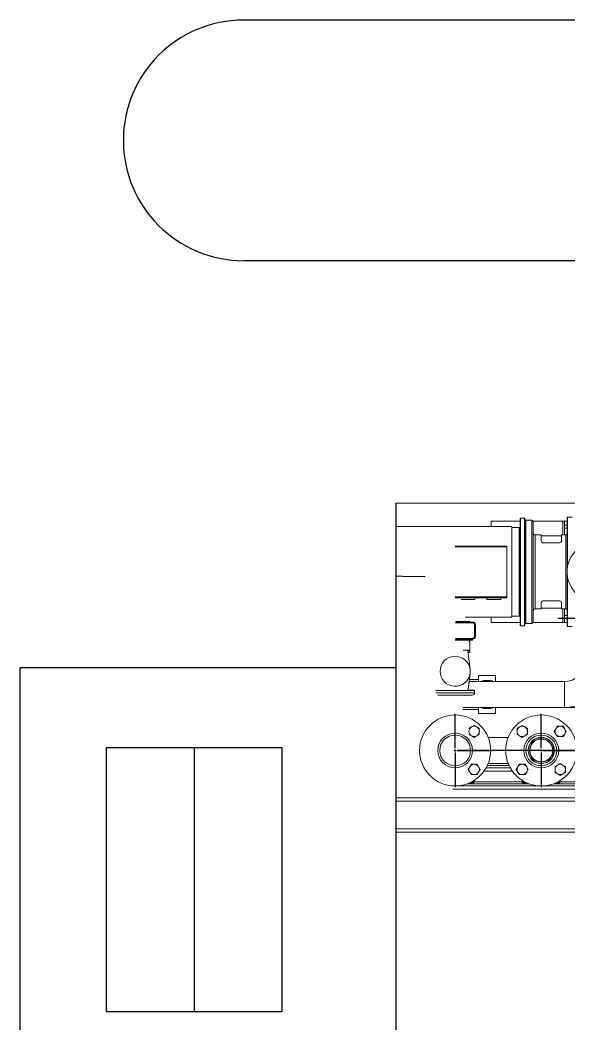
# Model space of a CAD drawing. Header units: millimetres. Extents: x -283029 to -254660, y -24907 to 10674.
# Drawn here: x -279180.2 to -279130.2, y -18384.4 to -18293 of the extents above; entities that cross this region are included whole.
import ezdxf

# ---------------------------------------------------------------- set-up
doc = ezdxf.new("R2010")
doc.units = ezdxf.units.MM
doc.header["$LTSCALE"] = 100
doc.linetypes.add('CENTERX2', pattern=[20.32, 12.7, -2.54, 2.54, -2.54])

# ---------------------------------------------------------------- blocks, each defined once
blk = doc.blocks.new('SW_CENTERMARKSYMBOL_7')
at = {"color": 0, "linetype": 'Continuous'}
for p, q in [((-20, 0.5), (-20, 8.5)), ((0, 0.5), (0, 8.5)), ((20, 0.5), (20, 8.5)), ((-20, 0), (-20.25, 0)), ((-20, 0), (-20, 0.25)), ((-20, 0), (-20, -0.25)), ((-20, 0), (-19.75, 0)), ((0, 0), (-0.25, 0)), ((0, 0), (0, 0.25)), ((0, 0), (0, -0.25)), ((0, 0), (0.25, 0)), ((0.5, 0), (8.5, 0)), ((19.5, 0), (11.5, 0)), ((20, 0), (19.75, 0)), ((20, 0), (20, 0.25)), ((20, 0), (20, -0.25)), ((20, 0), (20.25, 0)), ((-20, -0.5), (-20, -8.5)), ((0, -0.5), (0, -8.5)), ((20, -0.5), (20, -8.5))]:
    blk.add_line(p, q, dxfattribs=at)
at = {"color": 0, "linetype": 'CENTERX2'}
for p, q in [((-0.5, 0), (-19.5, 0)), ((-19.5, 0), (19.5, 0))]:
    blk.add_line(p, q, dxfattribs=at)
blk = doc.blocks.new('SW_CENTERMARKSYMBOL_9')
at = {"color": 0, "linetype": 'Continuous'}
for p, q in [((0, 0.5), (0, 28.73)), ((-0.5, 0), (-30.27, 0)), ((0, 0), (-0.25, 0)), ((0, 0), (0, 0.25)), ((0, 0), (0, -0.25)), ((0, 0), (0.25, 0)), ((0.5, 0), (29.72, 0)), ((0, -0.5), (0, -28.73))]:
    blk.add_line(p, q, dxfattribs=at)

msp = doc.modelspace()

# ---------------------------------------------------------------- linework, layer by layer
at = {"color": 3}
for p, q in [((-278948.83, -18292.969), (-279159.821, -18292.969)), ((-278948.83, -18314.893), (-279159.821, -18314.893)), ((-278948.83, -18314.893), (-279159.821, -18314.893)), ((-279145.963, -18336.974), (-279145.963, -18366.97))]:
    msp.add_line(p, q, dxfattribs=at)
at = {"color": 1, "linetype": 'Continuous', "lineweight": 0}
for p, q in [((-279145.963, -18336.974), (-279116.771, -18336.974)), ((-279145.963, -18339.109), (-279135.401, -18339.109)), ((-279134.656, -18338.621), (-279137.283, -18338.621)), ((-279137.283, -18338.621), (-279137.283, -18339.109)), ((-279135.401, -18339.109), (-279135.401, -18343.248)), ((-279134.656, -18338.39), (-279134.656, -18343.248)), ((-279134.612, -18338.347), (-279134.264, -18338.347)), ((-279134.612, -18338.347), (-279134.612, -18348.149)), ((-279134.264, -18338.347), (-279134.224, -18338.386)), ((-279134.264, -18338.347), (-279134.264, -18343.248)), ((-279134.224, -18338.386), (-279134.224, -18348.11)), ((-279134.224, -18338.617), (-279134.15, -18338.543)), ((-279134.15, -18338.543), (-279133.591, -18338.543)), ((-279134.15, -18338.543), (-279134.15, -18343.248)), ((-279133.591, -18338.543), (-279133.591, -18347.953)), ((-279130.774, -18338.621), (-279133.484, -18338.621)), ((-279133.479, -18343.248), (-279133.479, -18338.654)), ((-279130.617, -18338.621), (-279130.774, -18338.621)), ((-279130.774, -18338.621), (-279130.774, -18339.876)), ((-279130.617, -18338.621), (-279130.617, -18339.003)), ((-279130.617, -18338.621), (-279130.382, -18338.621)), ((-279130.617, -18339.003), (-279130.617, -18339.262)), ((-279130.617, -18339.003), (-279130.382, -18339.003)), ((-279130.382, -18343.248), (-279130.382, -18338.319)), ((-279130.331, -18338.268), (-279129.923, -18338.268)), ((-279130.331, -18342.721), (-279130.331, -18338.268)), ((-279135.401, -18339.198), (-279134.742, -18339.198)), ((-279134.742, -18339.198), (-279134.742, -18343.248)), ((-279133.293, -18339.876), (-279132.734, -18339.876)), ((-279133.293, -18346.62), (-279133.293, -18339.876)), ((-279132.734, -18339.876), (-279132.734, -18340.458)), ((-279132.734, -18339.954), (-279130.891, -18339.954)), ((-279130.891, -18339.876), (-279130.509, -18339.876)), ((-279130.891, -18340.458), (-279130.891, -18339.876)), ((-279130.617, -18339.262), (-279130.617, -18339.876)), ((-279130.382, -18339.262), (-279130.617, -18339.262)), ((-279130.509, -18339.876), (-279130.509, -18346.62)), ((-279140.576, -18340.895), (-279135.871, -18340.895)), ((-279135.871, -18340.895), (-279135.871, -18340.978)), ((-279132.53, -18340.608), (-279131.095, -18340.608)), ((-279140.576, -18340.978), (-279135.871, -18340.978)), ((-279135.871, -18340.978), (-279135.871, -18345.518)), ((-279145.34, -18343.64), (-279145.963, -18343.64)), ((-279145.34, -18343.66), (-279143.301, -18343.66)), ((-279135.401, -18343.248), (-279135.401, -18347.387)), ((-279134.742, -18343.248), (-279134.742, -18347.298)), ((-279134.656, -18343.248), (-279134.656, -18348.106)), ((-279134.264, -18343.248), (-279134.264, -18348.149)), ((-279134.15, -18343.248), (-279134.15, -18347.953)), ((-279133.479, -18347.841), (-279133.479, -18343.248)), ((-279130.382, -18348.177), (-279130.382, -18343.248)), ((-279130.331, -18348.228), (-279130.331, -18343.774)), ((-279140.576, -18345.518), (-279135.871, -18345.518)), ((-279135.871, -18345.518), (-279135.871, -18345.601)), ((-279140.576, -18345.601), (-279135.871, -18345.601)), ((-279138.773, -18345.765), (-279140.027, -18345.765)), ((-279138.773, -18345.601), (-279138.773, -18345.765)), ((-279137.675, -18345.765), (-279137.675, -18345.601)), ((-279136.42, -18345.765), (-279137.675, -18345.765)), ((-279136.42, -18345.601), (-279136.42, -18345.765)), ((-279132.734, -18346.038), (-279132.734, -18346.62)), ((-279131.095, -18345.888), (-279132.53, -18345.888)), ((-279130.891, -18346.62), (-279130.891, -18346.038)), ((-279134.742, -18347.298), (-279135.401, -18347.298)), ((-279132.734, -18346.62), (-279133.293, -18346.62)), ((-279130.891, -18346.542), (-279132.734, -18346.542)), ((-279130.509, -18346.62), (-279130.891, -18346.62)), ((-279130.774, -18346.62), (-279130.774, -18347.875)), ((-279130.617, -18346.62), (-279130.617, -18347.234)), ((-279130.617, -18347.234), (-279130.617, -18347.493)), ((-279130.617, -18347.234), (-279130.382, -18347.234)), ((-279140.537, -18347.816), (-279139.008, -18347.816)), ((-279139.008, -18347.894), (-279140.537, -18347.894)), ((-279140.52, -18347.757), (-279139.238, -18347.757)), ((-279135.401, -18347.387), (-279139.653, -18347.387)), ((-279139.238, -18347.757), (-279139.204, -18347.816)), ((-279139.008, -18347.816), (-279139.008, -18347.894)), ((-279138.733, -18348.09), (-279138.812, -18348.09)), ((-279138.812, -18348.286), (-279138.812, -18348.09)), ((-279138.733, -18348.09), (-279138.733, -18348.286)), ((-279137.283, -18347.387), (-279137.283, -18347.875)), ((-279137.283, -18347.875), (-279134.656, -18347.875)), ((-279134.264, -18348.149), (-279134.612, -18348.149)), ((-279134.224, -18348.11), (-279134.264, -18348.149)), ((-279134.15, -18347.953), (-279134.224, -18347.879)), ((-279133.591, -18347.953), (-279134.15, -18347.953)), ((-279133.484, -18347.875), (-279130.774, -18347.875)), ((-279130.774, -18347.875), (-279130.617, -18347.875)), ((-279130.617, -18347.493), (-279130.617, -18347.875)), ((-279130.382, -18347.493), (-279130.617, -18347.493)), ((-279130.617, -18347.875), (-279130.382, -18347.875)), ((-279129.923, -18348.228), (-279130.331, -18348.228)), ((-279138.733, -18348.286), (-279138.812, -18348.286)), ((-279138.812, -18348.306), (-279138.812, -18348.286)), ((-279138.812, -18348.306), (-279138.733, -18348.306)), ((-279138.812, -18349.11), (-279138.812, -18348.306)), ((-279138.812, -18349.11), (-279138.733, -18349.11)), ((-279138.753, -18348.286), (-279138.753, -18348.306)), ((-279138.733, -18349.11), (-279138.733, -18348.306)), ((-279140.576, -18349.482), (-279139.184, -18349.482)), ((-279140.537, -18349.306), (-279139.008, -18349.306)), ((-279139.008, -18349.384), (-279140.537, -18349.384)), ((-279139.341, -18349.58), (-279139.243, -18349.58)), ((-279139.243, -18349.58), (-279139.243, -18349.482)), ((-279139.243, -18349.58), (-279139.243, -18350.384)), ((-279139.184, -18349.482), (-279139.184, -18349.384)), ((-279139.184, -18349.482), (-279138.988, -18349.482)), ((-279139.008, -18349.306), (-279139.008, -18349.384)), ((-279139.008, -18349.384), (-279138.988, -18349.384)), ((-279138.988, -18349.384), (-279138.988, -18349.482)), ((-279139.243, -18350.384), (-279139.831, -18350.384)), ((-279139.243, -18350.482), (-279139.439, -18350.482)), ((-279139.439, -18350.58), (-279139.243, -18350.58)), ((-279139.214, -18352.143), (-279139.392, -18350.649)), ((-279139.243, -18350.384), (-279139.243, -18350.482)), ((-279139.243, -18350.482), (-279139.243, -18350.58)), ((-279139.392, -18353.962), (-279139.214, -18352.468)), ((-279136.891, -18352.702), (-279138.459, -18352.702)), ((-279138.459, -18353.241), (-279138.459, -18352.702)), ((-279136.891, -18353.241), (-279136.891, -18352.702)), ((-279139.306, -18353.241), (-279130.617, -18353.241)), ((-279139.283, -18353.05), (-279138.459, -18353.05)), ((-279137.891, -18353.149), (-279137.391, -18353.149)), ((-279130.617, -18353.241), (-279130.617, -18355.605)), ((-279138.812, -18354.05), (-279142.341, -18354.05)), ((-279138.812, -18354.278), (-279142.341, -18354.278)), ((-279142.148, -18354.482), (-279139.004, -18354.482)), ((-279139.004, -18354.482), (-279139.682, -18354.521)), ((-279138.832, -18354.031), (-279139.47, -18354.031)), ((-279138.832, -18354.031), (-279138.812, -18354.05)), ((-279138.812, -18354.05), (-279138.812, -18354.278)), ((-279130.617, -18355.605), (-279139.866, -18355.605)), ((-279138.459, -18355.795), (-279139.866, -18355.795)), ((-279138.459, -18356.143), (-279138.459, -18355.605)), ((-279136.891, -18356.143), (-279138.459, -18356.143)), ((-279137.391, -18355.697), (-279137.891, -18355.697)), ((-279136.891, -18356.143), (-279136.891, -18355.605)), ((-279127.872, -18355.605), (-279130.617, -18355.605)), ((-279139.079, -18357.38), (-279139.314, -18357.516)), ((-279138.843, -18357.244), (-279139.079, -18357.38)), ((-279138.843, -18357.244), (-279138.608, -18357.38)), ((-279138.608, -18357.38), (-279138.373, -18357.516)), ((-279134.702, -18357.38), (-279134.938, -18357.516)), ((-279134.467, -18357.244), (-279134.702, -18357.38)), ((-279134.467, -18357.244), (-279134.232, -18357.38)), ((-279134.232, -18357.38), (-279133.997, -18357.516)), ((-279131.409, -18357.552), (-279131.273, -18357.317)), ((-279131.001, -18357.317), (-279131.273, -18357.317)), ((-279130.73, -18357.317), (-279131.001, -18357.317)), ((-279130.594, -18357.552), (-279130.73, -18357.317)), ((-279139.079, -18358.195), (-279139.314, -18358.059)), ((-279138.843, -18358.331), (-279139.079, -18358.195)), ((-279138.843, -18358.331), (-279138.608, -18358.195)), ((-279138.608, -18358.195), (-279138.373, -18358.059)), ((-279138.373, -18357.787), (-279138.373, -18357.516)), ((-279138.373, -18358.059), (-279138.373, -18357.787)), ((-279134.938, -18357.516), (-279134.938, -18357.787)), ((-279134.938, -18357.787), (-279134.938, -18358.059)), ((-279134.702, -18358.195), (-279134.938, -18358.059)), ((-279134.467, -18358.331), (-279134.702, -18358.195)), ((-279134.467, -18358.331), (-279134.232, -18358.195)), ((-279134.232, -18358.195), (-279133.997, -18358.059)), ((-279133.997, -18357.516), (-279133.997, -18357.787)), ((-279133.997, -18357.787), (-279133.997, -18358.059)), ((-279131.545, -18357.787), (-279131.409, -18357.552)), ((-279131.545, -18357.787), (-279131.409, -18358.023)), ((-279131.409, -18358.023), (-279131.273, -18358.258)), ((-279131.001, -18358.258), (-279131.273, -18358.258)), ((-279130.73, -18358.258), (-279131.001, -18358.258)), ((-279130.594, -18358.023), (-279130.73, -18358.258)), ((-279130.458, -18357.787), (-279130.594, -18357.552)), ((-279130.458, -18357.787), (-279130.594, -18358.023)), ((-279137.565, -18358.338), (-279135.745, -18358.338)), ((-279139.387, -18361.253), (-279139.251, -18361.018)), ((-279139.251, -18361.018), (-279139.115, -18360.783)), ((-279139.115, -18360.783), (-279138.843, -18360.783)), ((-279138.843, -18360.783), (-279138.572, -18360.783)), ((-279138.436, -18361.018), (-279138.572, -18360.783)), ((-279138.3, -18361.253), (-279138.436, -18361.018)), ((-279135.664, -18360.893), (-279137.647, -18360.893)), ((-279135.745, -18360.702), (-279137.565, -18360.702)), ((-279135.01, -18361.253), (-279134.875, -18361.018)), ((-279134.875, -18361.018), (-279134.739, -18360.783)), ((-279134.739, -18360.783), (-279134.467, -18360.783)), ((-279134.467, -18360.783), (-279134.196, -18360.783)), ((-279134.06, -18361.018), (-279134.196, -18360.783)), ((-279133.924, -18361.253), (-279134.06, -18361.018)), ((-279131.237, -18360.846), (-279131.472, -18360.981)), ((-279131.472, -18361.253), (-279131.472, -18360.981)), ((-279131.001, -18360.71), (-279131.237, -18360.846)), ((-279131.001, -18360.71), (-279130.766, -18360.846)), ((-279130.766, -18360.846), (-279130.531, -18360.981)), ((-279130.531, -18361.253), (-279130.531, -18360.981)), ((-279139.387, -18361.253), (-279139.251, -18361.488)), ((-279139.251, -18361.488), (-279139.115, -18361.724)), ((-279139.115, -18361.724), (-279138.843, -18361.724)), ((-279138.843, -18361.724), (-279138.572, -18361.724)), ((-279138.436, -18361.488), (-279138.572, -18361.724)), ((-279138.3, -18361.253), (-279138.436, -18361.488)), ((-279137.945, -18361.402), (-279135.365, -18361.402)), ((-279135.564, -18361.089), (-279137.747, -18361.089)), ((-279135.01, -18361.253), (-279134.875, -18361.488)), ((-279134.875, -18361.488), (-279134.739, -18361.724)), ((-279134.739, -18361.724), (-279134.467, -18361.724)), ((-279134.467, -18361.724), (-279134.196, -18361.724)), ((-279134.06, -18361.488), (-279134.196, -18361.724)), ((-279133.924, -18361.253), (-279134.06, -18361.488)), ((-279131.472, -18361.525), (-279131.472, -18361.253)), ((-279131.237, -18361.661), (-279131.472, -18361.525)), ((-279131.001, -18361.796), (-279131.237, -18361.661)), ((-279131.001, -18361.796), (-279130.766, -18361.661)), ((-279130.766, -18361.661), (-279130.531, -18361.525)), ((-279130.531, -18361.525), (-279130.531, -18361.253)), ((-279140.792, -18362.755), (-279122.023, -18362.755)), ((-279139.467, -18362.559), (-279133.843, -18362.559)), ((-279139.216, -18362.455), (-279139.086, -18362.455)), ((-279139.086, -18362.416), (-279139.134, -18362.416)), ((-279138.851, -18362.416), (-279139.086, -18362.416)), ((-279139.086, -18362.455), (-279138.89, -18362.455)), ((-279138.851, -18362.416), (-279138.89, -18362.455)), ((-279138.851, -18362.257), (-279138.851, -18362.416)), ((-279138.851, -18362.363), (-279134.46, -18362.363)), ((-279134.46, -18362.416), (-279134.46, -18362.257)), ((-279134.42, -18362.455), (-279134.46, -18362.416)), ((-279134.176, -18362.416), (-279134.46, -18362.416)), ((-279134.42, -18362.455), (-279134.095, -18362.455)), ((-279131.625, -18362.559), (-279126.001, -18362.559)), ((-279131.374, -18362.455), (-279131.244, -18362.455)), ((-279131.244, -18362.416), (-279131.292, -18362.416)), ((-279131.009, -18362.416), (-279131.244, -18362.416)), ((-279131.244, -18362.455), (-279131.048, -18362.455)), ((-279131.009, -18362.416), (-279131.048, -18362.455)), ((-279131.009, -18362.257), (-279131.009, -18362.416)), ((-279131.009, -18362.363), (-279126.618, -18362.363)), ((-279140.792, -18363.049), (-279121.069, -18363.049)), ((-279145.963, -18363.833), (-279121.383, -18363.833)), ((-279145.963, -18364.147), (-279121.735, -18364.147)), ((-279145.963, -18366.656), (-279121.735, -18366.656)), ((-279145.963, -18366.97), (-279121.383, -18366.97))]:
    msp.add_line(p, q, dxfattribs=at)
at = {"color": 6}
msp.add_line((-279164.334, -18359.29), (-279164.334, -18383.29), dxfattribs=at)
at = {"color": 1, "linetype": 'Continuous', "lineweight": 0}
for points in [[(-279132.734, -18340.458), (-279132.716, -18340.516), (-279132.666, -18340.568), (-279132.613, -18340.594), (-279132.549, -18340.607), (-279132.53, -18340.608)], [(-279131.095, -18340.608), (-279131.038, -18340.601), (-279130.988, -18340.584), (-279130.945, -18340.556), (-279130.909, -18340.516), (-279130.892, -18340.465), (-279130.891, -18340.458)], [(-279132.53, -18345.888), (-279132.588, -18345.895), (-279132.638, -18345.912), (-279132.681, -18345.94), (-279132.717, -18345.98), (-279132.734, -18346.031), (-279132.734, -18346.038)], [(-279130.891, -18346.038), (-279130.909, -18345.979), (-279130.96, -18345.928), (-279131.013, -18345.902), (-279131.077, -18345.889), (-279131.095, -18345.888)], [(-279139.008, -18349.306), (-279138.951, -18349.298), (-279138.899, -18349.273)]]:
    msp.add_lwpolyline(points, dxfattribs=at)
at = {"color": 1}
msp.add_lwpolyline([(-279180.183, -18442.099), (-279180.183, -18351.972), (-279145.963, -18351.972), (-279145.963, -18442.099)], close=True, dxfattribs=at)
at = {"color": 6}
msp.add_lwpolyline([(-279172.334, -18383.29), (-279156.334, -18383.29), (-279156.334, -18359.29), (-279172.334, -18359.29)], close=True, dxfattribs=at)
at = {"color": 1, "linetype": 'Continuous', "lineweight": 0}
for centre, radius in [((-279140.576, -18359.52), 3.235), ((-279132.734, -18359.52), 3.235), ((-279140.576, -18359.52), 1.588), ((-279140.576, -18359.52), 1.404), ((-279132.734, -18359.52), 1.588), ((-279132.734, -18359.52), 1.404), ((-279132.734, -18359.52), 1.194), ((-279132.734, -18359.52), 1.182), ((-279132.734, -18359.52), 1.068), ((-279132.734, -18359.52), 1.041)]:
    msp.add_circle(centre, radius, dxfattribs=at)
at = {"color": 3}
msp.add_arc((-279159.821, -18303.931), 10.962, 90, 270, dxfattribs=at)
at = {"color": 1, "linetype": 'Continuous', "lineweight": 0}
for centre, radius, start, end in [((-279134.742, -18339.112), 0.0863, 270, 0), ((-279134.612, -18338.39), 0.0431, 90, 180), ((-279133.591, -18338.654), 0.112, 0, 90), ((-279130.331, -18338.319), 0.051, 90, 180), ((-279133.293, -18339.69), 0.186, 180, 270), ((-279130.509, -18339.748), 0.127, 270, 0), ((-279127.637, -18343.248), 2.745, 120, 244.4871), ((-279134.742, -18347.384), 0.0863, 0, 90), ((-279133.293, -18346.806), 0.186, 90, 180), ((-279130.509, -18346.747), 0.127, 0, 90), ((-279139.272, -18347.777), 0.0392, 30, 90), ((-279139.008, -18348.09), 0.274, 360, 90), ((-279139.008, -18348.09), 0.196, 360, 90), ((-279134.612, -18348.106), 0.0431, 180, 270), ((-279133.591, -18347.841), 0.112, 270, 0), ((-279130.331, -18348.177), 0.051, 180, 270), ((-279139.008, -18349.11), 0.274, 270, 0), ((-279139.008, -18349.11), 0.196, 303.67367, 0), ((-279140.576, -18352.305), 1.372, 6.8018, 353.1982), ((-279130.617, -18351.443), 1.798, 270, 0), ((-279130.617, -18351.443), 4.162, 270, 0), ((-279140.576, -18352.305), 1.372, 353.1982, 6.8018), ((-279137.885, -18353.829), 0.68, 90.46425, 120.17079), ((-279137.391, -18353.813), 0.664, 59.56898, 120.43102), ((-279137.336, -18353.829), 0.602, 77.7451, 102.2549), ((-279139.016, -18354.278), 0.204, 273.34523, 0), ((-279137.885, -18355.017), 0.68, 239.82921, 269.53575), ((-279137.391, -18355.032), 0.664, 239.56898, 300.43102), ((-279137.336, -18355.017), 0.602, 257.7451, 282.2549), ((-279138.843, -18357.787), 0.471, 120, 180), ((-279138.843, -18357.787), 0.471, 60, 120), ((-279138.843, -18357.787), 0.471, 0, 60), ((-279134.467, -18357.787), 0.471, 120, 180), ((-279134.467, -18357.787), 0.471, 60, 120), ((-279134.467, -18357.787), 0.471, 0, 60), ((-279131.001, -18357.787), 0.471, 90, 150), ((-279131.001, -18357.787), 0.471, 30, 90), ((-279138.843, -18357.787), 0.471, 180, 240), ((-279138.843, -18357.787), 0.471, 240, 300), ((-279138.843, -18357.787), 0.471, 300, 0), ((-279134.467, -18357.787), 0.471, 180, 240), ((-279134.467, -18357.787), 0.471, 240, 300), ((-279134.467, -18357.787), 0.471, 300, 0), ((-279131.001, -18357.787), 0.471, 150, 210), ((-279131.001, -18357.787), 0.471, 210, 270), ((-279131.001, -18357.787), 0.471, 270, 330), ((-279131.001, -18357.787), 0.471, 330, 30), ((-279138.843, -18361.253), 0.471, 150, 210), ((-279138.843, -18361.253), 0.471, 90, 150), ((-279138.843, -18361.253), 0.471, 30, 90), ((-279138.843, -18361.253), 0.471, 330, 30), ((-279134.467, -18361.253), 0.471, 150, 210), ((-279134.467, -18361.253), 0.471, 90, 150), ((-279134.467, -18361.253), 0.471, 30, 90), ((-279134.467, -18361.253), 0.471, 330, 30), ((-279131.001, -18361.253), 0.471, 120, 180), ((-279131.001, -18361.253), 0.471, 60, 120), ((-279131.001, -18361.253), 0.471, 0, 60), ((-279138.843, -18361.253), 0.471, 210, 270), ((-279138.843, -18361.253), 0.471, 270, 330), ((-279134.467, -18361.253), 0.471, 210, 270), ((-279134.467, -18361.253), 0.471, 270, 330), ((-279131.001, -18361.253), 0.471, 180, 240), ((-279131.001, -18361.253), 0.471, 240, 300), ((-279131.001, -18361.253), 0.471, 300, 0)]:
    msp.add_arc(centre, radius, start, end, dxfattribs=at)

# ---------------------------------------------------------------- block references
at = {"color": 1, "linetype": 'Continuous', "lineweight": 0, "xscale": -0.3921021967944399, "yscale": 0.3921021967944399, "zscale": 0.3921021967944399}
for name, p in [('SW_CENTERMARKSYMBOL_9', (-279119.558, -18347.501)), ('SW_CENTERMARKSYMBOL_7', (-279132.734, -18359.52))]:
    msp.add_blockref(name, p, dxfattribs=at)

doc.saveas('drawing.dxf')
